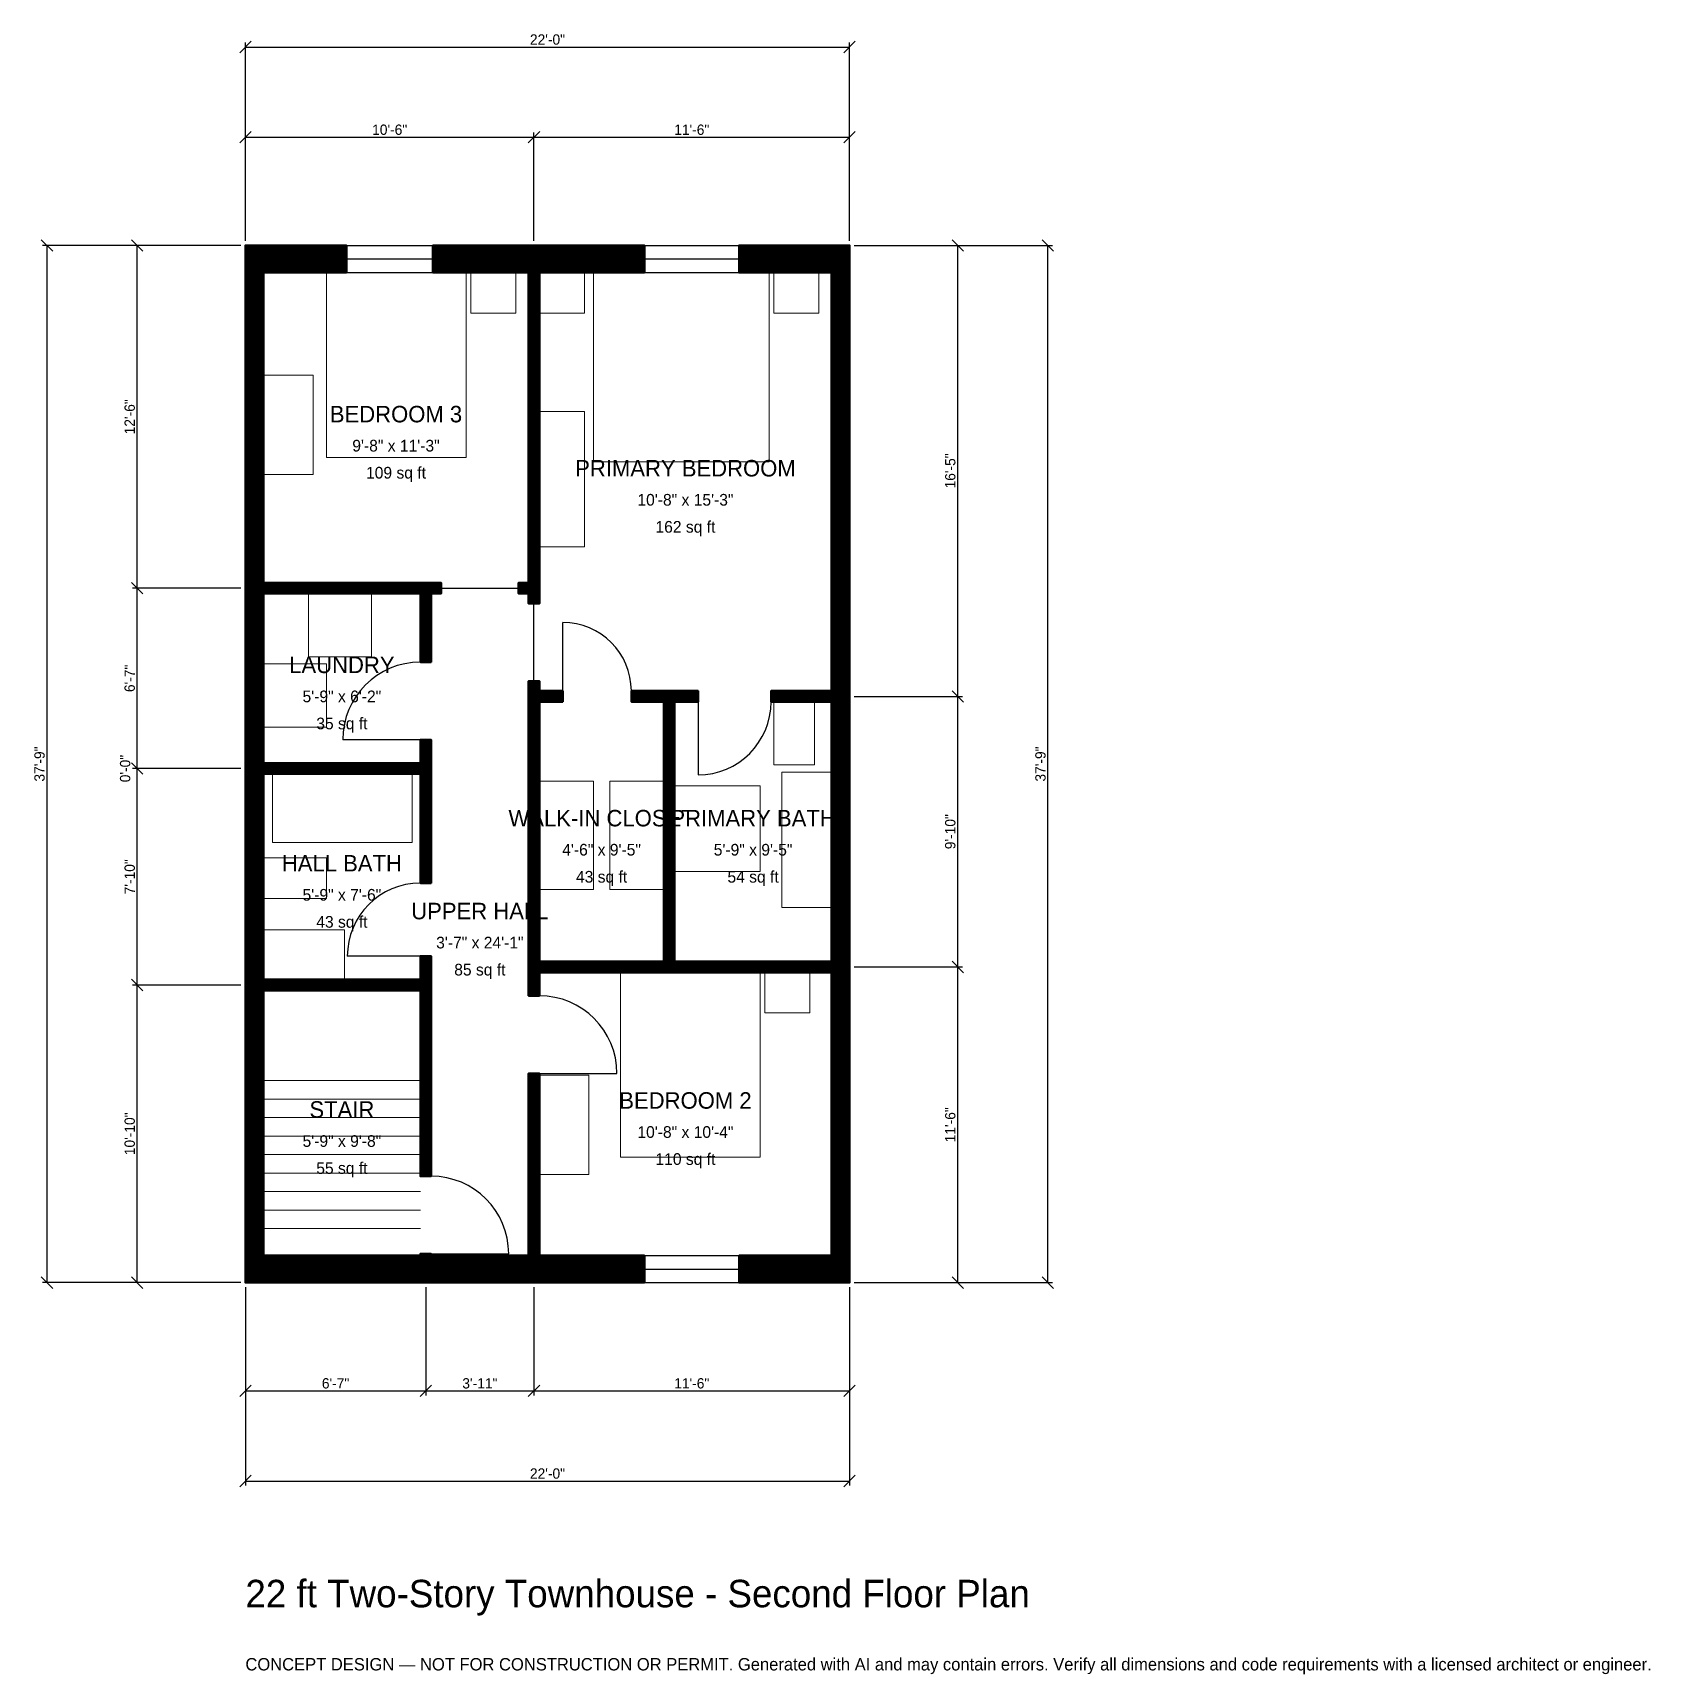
# Model space of a CAD drawing. Header units: inches. Extents: x -93 to 613, y -171 to 546.
import ezdxf
from ezdxf.enums import TextEntityAlignment as Align

# ---------------------------------------------------------------- set-up
doc = ezdxf.new("R2010")
doc.units = ezdxf.units.IN
doc.header["$MEASUREMENT"] = 0
for name, color, linetype, lineweight in [('A-ANNO-DIMS', 1, 'Continuous', 13), ('A-ANNO-TEXT', 7, 'Continuous', 18), ('A-AREA-IDEN', 7, 'Continuous', 18), ('A-DOOR', 2, 'Continuous', 25), ('A-FLOR-FIXT', 9, 'Continuous', 13), ('A-FLOR-STRS', 3, 'Continuous', 18), ('A-FURN', 9, 'Continuous', 13), ('A-GLAZ', 4, 'Continuous', 25), ('A-WALL', 7, 'Continuous', 50), ('A-WALL-PATT', 8, 'Continuous', 13)]:
    doc.layers.add(name, color=color, linetype=linetype, lineweight=lineweight)
doc.dimstyles.new('PLAN', dxfattribs={"dimtxt": 4.5, "dimasz": 3, "dimexe": 2, "dimexo": 2, "dimgap": 1, "dimtad": 1, "dimdec": 0, "dimlunit": 4, "dimtsz": 2.5, "dimcen": 2.5, "dimclrd": 1, "dimclre": 1, "dimazin": 3, "dimtfac": 1, "dimtmove": 0, "dimatfit": 3})

msp = doc.modelspace()

# ---------------------------------------------------------------- hatches: boundary and pattern name
at = {"layer": 'A-WALL-PATT'}
h = msp.add_hatch(dxfattribs=at)
h.set_pattern_fill('ANSI31', color=8, scale=0.8)
h.paths.add_polyline_path([(123.622, 0), (123.622, 0), (120.0787, 0), (84.6457, 0), (81.1024, 0), (81.1024, 0), (76.378, 0), (76.378, 0), (72.8346, 0), (7.874, 0), (7.874, 0), (0, 0), (0, 0), (0, 0), (0, 0), (0, 11.811), (0, 11.811), (0, 125.9843), (0, 127.5591), (0, 127.5591), (0, 132.2835), (0, 132.2835), (0, 133.8583), (0, 220.4724), (0, 222.0472), (0, 222.0472), (0, 226.7717), (0, 226.7717), (0, 228.3465), (0, 299.2126), (0, 300.7874), (0, 300.7874), (0, 305.5118), (0, 305.5118), (0, 307.0866), (0, 440.9449), (0, 440.9449), (0, 452.7559), (0, 452.7559), (0, 452.7559), (7.874, 452.7559), (7.874, 452.7559), (44.0945, 452.7559), (44.0945, 440.9449), (7.874, 440.9449), (7.874, 307.0866), (7.874, 305.5118), (76.378, 305.5118), (81.1024, 305.5118), (85.4331, 305.5118), (85.4331, 300.7874), (81.1024, 300.7874), (81.1024, 270.8661), (76.378, 270.8661), (76.378, 300.7874), (7.874, 300.7874), (7.874, 299.2126), (7.874, 228.3465), (7.874, 226.7717), (76.378, 226.7717), (76.378, 237.0079), (81.1024, 237.0079), (81.1024, 226.7717), (81.1024, 222.0472), (81.1024, 222.0472), (81.1024, 174.4094), (76.378, 174.4094), (76.378, 222.0472), (7.874, 222.0472), (7.874, 220.4724), (7.874, 133.8583), (7.874, 132.2835), (76.378, 132.2835), (76.378, 142.5197), (81.1024, 142.5197), (81.1024, 132.2835), (81.1024, 127.5591), (81.1024, 46.4567), (76.378, 46.4567), (76.378, 127.5591), (7.874, 127.5591), (7.874, 125.9843), (7.874, 11.811), (72.8346, 11.811), (76.378, 11.811), (76.378, 12.5984), (81.1024, 12.5984), (81.1024, 11.811), (84.6457, 11.811), (120.0787, 11.811), (123.622, 11.811), (123.622, 91.3386), (128.3465, 91.3386), (128.3465, 11.811), (131.8898, 11.811), (174.2126, 11.811), (174.2126, 0), (131.8898, 0), (128.3465, 0), (128.3465, 0), (123.622, 0)])
h.paths.add_polyline_path([(120.0787, 452.7559), (123.622, 452.7559), (123.622, 452.7559), (128.3465, 452.7559), (128.3465, 452.7559), (131.8898, 452.7559), (174.2126, 452.7559), (174.2126, 440.9449), (131.8898, 440.9449), (128.3465, 440.9449), (128.3465, 305.5118), (128.3465, 300.7874), (128.3465, 296.4567), (123.622, 296.4567), (123.622, 300.7874), (119.2913, 300.7874), (119.2913, 305.5118), (123.622, 305.5118), (123.622, 440.9449), (120.0787, 440.9449), (81.8898, 440.9449), (81.8898, 452.7559), (120.0787, 452.7559)])
h.paths.add_polyline_path([(255.9055, 452.7559), (255.9055, 452.7559), (263.7795, 452.7559), (263.7795, 452.7559), (263.7796, 452.7559), (263.7796, 440.9449), (263.7795, 440.9449), (263.7795, 259.8425), (263.7795, 258.2677), (263.7796, 258.2677), (263.7796, 253.5433), (263.7795, 253.5433), (263.7795, 251.9685), (263.7795, 141.7323), (263.7795, 140.1575), (263.7796, 140.1575), (263.7796, 135.4331), (263.7795, 135.4331), (263.7795, 133.8583), (263.7795, 11.811), (263.7796, 11.811), (263.7796, 0), (263.7795, 0), (263.7795, 0), (255.9055, 0), (255.9055, 0), (215.5512, 0), (215.5512, 11.811), (255.9055, 11.811), (255.9055, 133.8583), (255.9055, 135.4331), (187.4016, 135.4331), (182.6772, 135.4331), (128.3465, 135.4331), (128.3465, 125.1969), (123.622, 125.1969), (123.622, 135.4331), (123.622, 140.1575), (123.622, 253.5433), (123.622, 258.2677), (123.622, 262.5984), (128.3465, 262.5984), (128.3465, 258.2677), (138.5827, 258.2677), (138.5827, 253.5433), (128.3465, 253.5433), (128.3465, 140.1575), (182.6772, 140.1575), (182.6772, 253.5433), (168.5039, 253.5433), (168.5039, 258.2677), (182.6772, 258.2677), (187.4016, 258.2677), (197.6378, 258.2677), (197.6378, 253.5433), (187.4016, 253.5433), (187.4016, 140.1575), (255.9055, 140.1575), (255.9055, 141.7323), (255.9055, 251.9685), (255.9055, 253.5433), (229.5276, 253.5433), (229.5276, 258.2677), (255.9055, 258.2677), (255.9055, 259.8425), (255.9055, 440.9449), (215.5512, 440.9449), (215.5512, 452.7559), (255.9055, 452.7559)])

# ---------------------------------------------------------------- linework, layer by layer
at = {"layer": 'A-DOOR'}
for p, q in [((85.4331, 303.1496), (119.2913, 303.1496)), ((125.9843, 262.5984), (125.9843, 296.4567)), ((138.5827, 258.2677), (138.5827, 288.189)), ((197.6378, 253.5433), (197.6378, 221.6535)), ((76.378, 237.0079), (42.5197, 237.0079)), ((76.378, 142.5197), (44.4882, 142.5197)), ((128.3465, 91.3386), (162.2047, 91.3386)), ((81.1024, 12.5984), (114.9606, 12.5984))]:
    msp.add_line(p, q, dxfattribs=at)
for centre, radius, start, end in [((138.5827, 258.2677), 29.9213, 0, 90), ((76.378, 237.0079), 33.8583, 90, 180), ((197.6378, 253.5433), 31.8898, 270, 360), ((76.378, 142.5197), 31.8898, 90, 180), ((128.3465, 91.3386), 33.8583, 0, 90), ((81.1024, 12.5984), 33.8583, 0, 90)]:
    msp.add_arc(centre, radius, start, end, dxfattribs=at)
at = {"layer": 'A-FLOR-FIXT'}
for points in [[(230.7087, 225.9843), (248.4252, 225.9843), (248.4252, 253.5433), (230.7087, 253.5433)], [(234.252, 163.7795), (255.9055, 163.7795), (255.9055, 222.8346), (234.252, 222.8346)], [(11.811, 192.126), (72.8346, 192.126), (72.8346, 222.0472), (11.811, 222.0472)], [(187.4016, 179.5276), (224.8031, 179.5276), (224.8031, 216.9291), (187.4016, 216.9291)], [(7.874, 167.7165), (35.4331, 167.7165), (35.4331, 185.4331), (7.874, 185.4331)], [(7.874, 132.2835), (43.3071, 132.2835), (43.3071, 153.937), (7.874, 153.937)]]:
    msp.add_lwpolyline(points, close=True, dxfattribs=at)
at = {"layer": 'A-FLOR-STRS'}
for p, q in [((7.874, 88.189), (76.378, 88.189)), ((7.874, 80.1181), (76.378, 80.1181)), ((7.874, 72.0472), (76.378, 72.0472)), ((7.874, 63.9764), (76.378, 63.9764)), ((7.874, 55.9055), (76.378, 55.9055)), ((7.874, 47.8346), (76.378, 47.8346)), ((7.874, 39.7638), (76.378, 39.7638)), ((7.874, 31.6929), (76.378, 31.6929)), ((7.874, 23.622), (76.378, 23.622))]:
    msp.add_line(p, q, dxfattribs=at)
at = {"layer": 'A-FURN'}
for points in [[(35.4331, 360.2362), (96.4567, 360.2362), (96.4567, 440.9449), (35.4331, 440.9449)], [(98.4252, 423.2283), (118.1102, 423.2283), (118.1102, 440.9449), (98.4252, 440.9449)], [(128.3465, 423.2283), (148.0315, 423.2283), (148.0315, 440.9449), (128.3465, 440.9449)], [(151.9685, 358.2677), (228.7402, 358.2677), (228.7402, 440.9449), (151.9685, 440.9449)], [(230.7087, 423.2283), (250.3937, 423.2283), (250.3937, 440.9449), (230.7087, 440.9449)], [(7.874, 352.7559), (29.5276, 352.7559), (29.5276, 396.063), (7.874, 396.063)], [(128.3465, 321.2598), (148.0315, 321.2598), (148.0315, 380.315), (128.3465, 380.315)], [(27.5591, 273.2283), (55.1181, 273.2283), (55.1181, 300.7874), (27.5591, 300.7874)], [(7.874, 242.5197), (35.4331, 242.5197), (35.4331, 270.0787), (7.874, 270.0787)], [(128.3465, 171.6535), (151.9685, 171.6535), (151.9685, 218.8976), (128.3465, 218.8976)], [(159.0551, 171.6535), (182.6772, 171.6535), (182.6772, 218.8976), (159.0551, 218.8976)], [(163.7795, 54.7244), (224.8031, 54.7244), (224.8031, 135.4331), (163.7795, 135.4331)], [(226.7717, 117.7165), (246.4567, 117.7165), (246.4567, 135.4331), (226.7717, 135.4331)], [(128.3465, 47.2441), (150, 47.2441), (150, 90.5512), (128.3465, 90.5512)]]:
    msp.add_lwpolyline(points, close=True, dxfattribs=at)
at = {"layer": 'A-GLAZ'}
for p, q in [((44.0945, 452.7559), (81.8898, 452.7559)), ((174.2126, 452.7559), (215.5512, 452.7559)), ((44.0945, 446.8504), (81.8898, 446.8504)), ((174.2126, 446.8504), (215.5512, 446.8504)), ((44.0945, 440.9449), (81.8898, 440.9449)), ((174.2126, 440.9449), (215.5512, 440.9449)), ((174.2126, 11.811), (215.5512, 11.811)), ((174.2126, 5.9055), (215.5512, 5.9055)), ((174.2126, 0), (215.5512, 0))]:
    msp.add_line(p, q, dxfattribs=at)
at = {"layer": 'A-WALL'}
for points in [[(123.622, 0), (123.622, 0), (120.0787, 0), (84.6457, 0), (81.1024, 0), (81.1024, 0), (76.378, 0), (76.378, 0), (72.8346, 0), (7.874, 0), (7.874, 0), (0, 0), (0, 0), (0, 0), (0, 0), (0, 11.811), (0, 11.811), (0, 125.9843), (0, 127.5591), (0, 127.5591), (0, 132.2835), (0, 132.2835), (0, 133.8583), (0, 220.4724), (0, 222.0472), (0, 222.0472), (0, 226.7717), (0, 226.7717), (0, 228.3465), (0, 299.2126), (0, 300.7874), (0, 300.7874), (0, 305.5118), (0, 305.5118), (0, 307.0866), (0, 440.9449), (0, 440.9449), (0, 452.7559), (0, 452.7559), (0, 452.7559), (7.874, 452.7559), (7.874, 452.7559), (44.0945, 452.7559), (44.0945, 440.9449), (7.874, 440.9449), (7.874, 307.0866), (7.874, 305.5118), (76.378, 305.5118), (81.1024, 305.5118), (85.4331, 305.5118), (85.4331, 300.7874), (81.1024, 300.7874), (81.1024, 270.8661), (76.378, 270.8661), (76.378, 300.7874), (7.874, 300.7874), (7.874, 299.2126), (7.874, 228.3465), (7.874, 226.7717), (76.378, 226.7717), (76.378, 237.0079), (81.1024, 237.0079), (81.1024, 226.7717), (81.1024, 222.0472), (81.1024, 222.0472), (81.1024, 174.4094), (76.378, 174.4094), (76.378, 222.0472), (7.874, 222.0472), (7.874, 220.4724), (7.874, 133.8583), (7.874, 132.2835), (76.378, 132.2835), (76.378, 142.5197), (81.1024, 142.5197), (81.1024, 132.2835), (81.1024, 127.5591), (81.1024, 46.4567), (76.378, 46.4567), (76.378, 127.5591), (7.874, 127.5591), (7.874, 125.9843), (7.874, 11.811), (72.8346, 11.811), (76.378, 11.811), (76.378, 12.5984), (81.1024, 12.5984), (81.1024, 11.811), (84.6457, 11.811), (120.0787, 11.811), (123.622, 11.811), (123.622, 91.3386), (128.3465, 91.3386), (128.3465, 11.811), (131.8898, 11.811), (174.2126, 11.811), (174.2126, 0), (131.8898, 0), (128.3465, 0), (128.3465, 0), (123.622, 0)], [(120.0787, 452.7559), (123.622, 452.7559), (123.622, 452.7559), (128.3465, 452.7559), (128.3465, 452.7559), (131.8898, 452.7559), (174.2126, 452.7559), (174.2126, 440.9449), (131.8898, 440.9449), (128.3465, 440.9449), (128.3465, 305.5118), (128.3465, 300.7874), (128.3465, 296.4567), (123.622, 296.4567), (123.622, 300.7874), (119.2913, 300.7874), (119.2913, 305.5118), (123.622, 305.5118), (123.622, 440.9449), (120.0787, 440.9449), (81.8898, 440.9449), (81.8898, 452.7559), (120.0787, 452.7559)], [(255.9055, 452.7559), (255.9055, 452.7559), (263.7795, 452.7559), (263.7795, 452.7559), (263.7796, 452.7559), (263.7796, 440.9449), (263.7795, 440.9449), (263.7795, 259.8425), (263.7795, 258.2677), (263.7796, 258.2677), (263.7796, 253.5433), (263.7795, 253.5433), (263.7795, 251.9685), (263.7795, 141.7323), (263.7795, 140.1575), (263.7796, 140.1575), (263.7796, 135.4331), (263.7795, 135.4331), (263.7795, 133.8583), (263.7795, 11.811), (263.7796, 11.811), (263.7796, 0), (263.7795, 0), (263.7795, 0), (255.9055, 0), (255.9055, 0), (215.5512, 0), (215.5512, 11.811), (255.9055, 11.811), (255.9055, 133.8583), (255.9055, 135.4331), (187.4016, 135.4331), (182.6772, 135.4331), (128.3465, 135.4331), (128.3465, 125.1969), (123.622, 125.1969), (123.622, 135.4331), (123.622, 140.1575), (123.622, 253.5433), (123.622, 258.2677), (123.622, 262.5984), (128.3465, 262.5984), (128.3465, 258.2677), (138.5827, 258.2677), (138.5827, 253.5433), (128.3465, 253.5433), (128.3465, 140.1575), (182.6772, 140.1575), (182.6772, 253.5433), (168.5039, 253.5433), (168.5039, 258.2677), (182.6772, 258.2677), (187.4016, 258.2677), (197.6378, 258.2677), (197.6378, 253.5433), (187.4016, 253.5433), (187.4016, 140.1575), (255.9055, 140.1575), (255.9055, 141.7323), (255.9055, 251.9685), (255.9055, 253.5433), (229.5276, 253.5433), (229.5276, 258.2677), (255.9055, 258.2677), (255.9055, 259.8425), (255.9055, 440.9449), (215.5512, 440.9449), (215.5512, 452.7559), (255.9055, 452.7559)]]:
    msp.add_lwpolyline(points, close=True, dxfattribs=at)

# ---------------------------------------------------------------- texts
at = {"layer": 'A-ANNO-TEXT'}
for s, height, p in [('22 ft Two-Story Townhouse - Second Floor Plan', 12, (0, -141.7323)), ('CONCEPT DESIGN — NOT FOR CONSTRUCTION OR PERMIT. Generated with AI and may contain errors. Verify all dimensions and code requirements with a licensed architect or engineer.', 5.4, (0, -169.2913))]:
    msp.add_text(s, height=height, dxfattribs=at).set_placement(p)
at = {"layer": 'A-AREA-IDEN'}
for s, height, p in [('BEDROOM 3', 7.2, (65.748, 379.1339)), ('9\'-8" x 11\'-3"', 5.1, (65.748, 365.3543)), ('PRIMARY BEDROOM', 7.2, (192.126, 355.5118)), ('109 sq ft', 5.1, (65.748, 353.5433)), ('10\'-8" x 15\'-3"', 5.1, (192.126, 341.7323)), ('162 sq ft', 5.1, (192.126, 329.9213)), ('LAUNDRY', 7.2, (42.126, 269.685)), ('5\'-9" x 6\'-2"', 5.1, (42.126, 255.9055)), ('35 sq ft', 5.1, (42.126, 244.0945)), ('WALK-IN CLOSET', 7.2, (155.5118, 202.7559)), ('PRIMARY BATH', 7.2, (221.6535, 202.7559)), ('HALL BATH', 7.2, (42.126, 183.0709)), ('4\'-6" x 9\'-5"', 5.1, (155.5118, 188.9764)), ('5\'-9" x 9\'-5"', 5.1, (221.6535, 188.9764)), ('43 sq ft', 5.1, (155.5118, 177.1654)), ('54 sq ft', 5.1, (221.6535, 177.1654)), ('5\'-9" x 7\'-6"', 5.1, (42.126, 169.2913)), ('UPPER HALL', 7.2, (102.3622, 162.2047)), ('43 sq ft', 5.1, (42.126, 157.4803)), ('3\'-7" x 24\'-1"', 5.1, (102.3622, 148.4252)), ('85 sq ft', 5.1, (102.3622, 136.6142)), ('STAIR', 7.2, (42.126, 75.5906)), ('BEDROOM 2', 7.2, (192.126, 79.5276)), ('10\'-8" x 10\'-4"', 5.1, (192.126, 65.748)), ('5\'-9" x 9\'-8"', 5.1, (42.126, 61.811)), ('55 sq ft', 5.1, (42.126, 50)), ('110 sq ft', 5.1, (192.126, 53.937))]:
    msp.add_text(s, height=height, dxfattribs=at).set_placement(p, align=Align.MIDDLE_CENTER)

# ---------------------------------------------------------------- dimensions: what is measured, and where the dimension line sits
at = {"layer": 'A-ANNO-DIMS'}
for base, p1, p2, text in [((0, 539.3701), (0, 452.7559), (263.7795, 452.7559), '22\'-0"'), ((0, 500), (0, 452.7559), (125.9843, 452.7559), '10\'-6"'), ((125.9843, 500), (125.9843, 452.7559), (263.7795, 452.7559), '11\'-6"'), ((0, -47.2441), (0, 0), (78.7402, 0), '6\'-7"'), ((0, -86.6142), (0, 0), (263.7795, 0), '22\'-0"'), ((78.7402, -47.2441), (78.7402, 0), (125.9843, 0), '3\'-11"'), ((125.9843, -47.2441), (125.9843, 0), (263.7795, 0), '11\'-6"')]:
    msp.add_linear_dim(base=base, p1=p1, p2=p2, text=text, dimstyle='PLAN', dxfattribs=at).render()
for base, p1, p2, text in [((-86.6142, 0), (0, 0), (0, 452.7559), '37\'-9"'), ((-47.2441, 303.1496), (0, 303.1496), (0, 452.7559), '12\'-6"'), ((311.0236, 255.9055), (263.7795, 255.9055), (263.7795, 452.7559), '16\'-5"'), ((350.3937, 0), (263.7795, 0), (263.7795, 452.7559), '37\'-9"'), ((-47.2441, 224.4094), (0, 224.4094), (0, 303.1496), '6\'-7"'), ((311.0236, 137.7953), (263.7795, 137.7953), (263.7795, 255.9055), '9\'-10"'), ((-47.2441, 224.4094), (0, 224.4094), (0, 224.4094), '0\'-0"'), ((-47.2441, 129.9213), (0, 129.9213), (0, 224.4094), '7\'-10"'), ((311.0236, 0), (263.7795, 0), (263.7795, 137.7953), '11\'-6"'), ((-47.2441, 0), (0, 0), (0, 129.9213), '10\'-10"')]:
    msp.add_linear_dim(base=base, p1=p1, p2=p2, angle=90, text=text, dimstyle='PLAN', dxfattribs=at).render()

doc.saveas('drawing.dxf')
